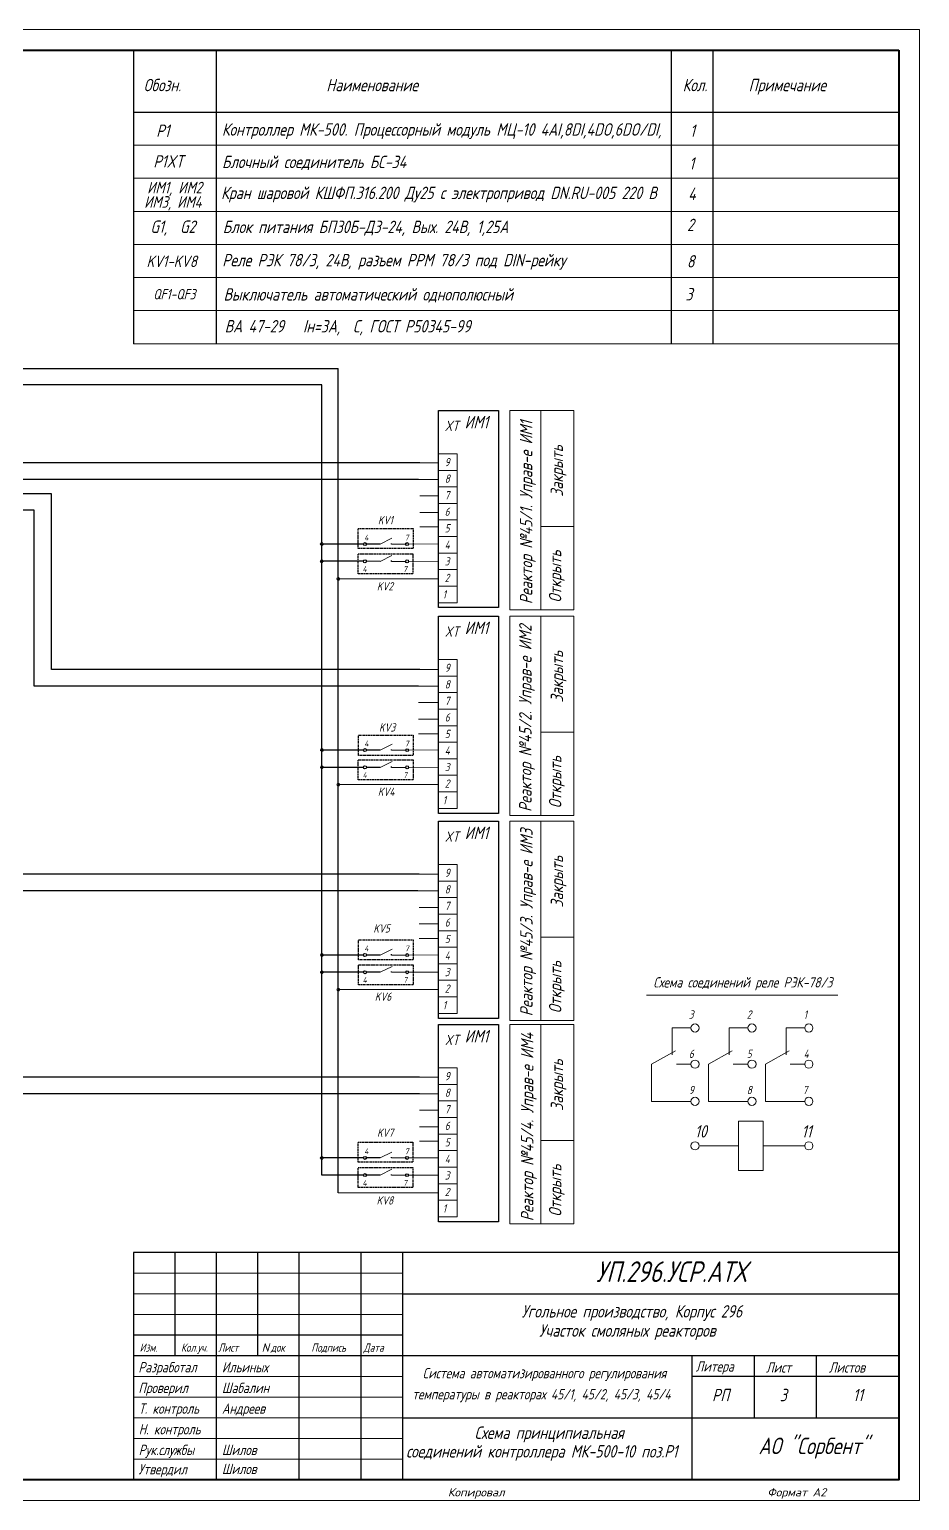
# Model space of a CAD drawing. Header units: millimetres. Extents: x -14 to 2659, y -2986 to -401.
# Drawn here: x 839.2 to 1054.3, y -1514.5 to -1158.8 of the extents above; entities that cross this region are included whole.
import ezdxf

# ---------------------------------------------------------------- set-up
doc = ezdxf.new("R2010")
doc.units = ezdxf.units.MM
doc.linetypes.add('HIDDEN', pattern=[0.375, 0.25, -0.125])
doc.layers.get('0').update_dxf_attribs({"lineweight": 20})
doc.layers.add('MAIN', color=7, linetype='Continuous', lineweight=50)
doc.layers.add('АСУТП', color=7, linetype='Continuous')
doc.styles.add('GOST тип А', font='GOST_A.TTF', dxfattribs={"oblique": 15})
doc.styles.get("Standard").update_dxf_attribs({"font": 'simplex.shx', "width": 0.75, "oblique": 15})

msp = doc.modelspace()

# ---------------------------------------------------------------- linework, layer by layer
at = {"linetype": 'Continuous'}
for p, q in [((543.0779, -1158.76745), (1054.32817, -1158.76745)), ((1054.32817, -1158.76745), (1054.32817, -1514.52414)), ((864.32817, -1163.76745), (1049.32817, -1163.76745)), ((1049.32817, -1178.76745), (864.32817, -1178.76745)), ((864.32817, -1186.76745), (1049.32817, -1186.76745)), ((864.32817, -1194.76745), (1049.32817, -1194.76745)), ((864.32817, -1202.76745), (1049.32817, -1202.76745)), ((864.32817, -1210.76745), (1049.32817, -1210.76745)), ((864.32817, -1218.76745), (1049.32817, -1218.76745)), ((864.32817, -1226.76745), (1049.32817, -1226.76745)), ((864.32817, -1234.76745), (1049.32817, -1234.76745)), ((955.26734, -1250.89667), (955.26734, -1299.11162)), ((955.26734, -1250.89667), (970.76734, -1250.89667)), ((962.76734, -1250.89667), (962.76734, -1299.11162)), ((970.76734, -1250.89667), (970.76734, -1299.11162)), ((938.07872, -1263.56873), (933.51617, -1263.56873)), ((938.07872, -1267.56873), (933.20361, -1267.56873)), ((933.51617, -1271.56873), (938.07872, -1271.56873)), ((933.51617, -1275.56873), (938.07872, -1275.56873)), ((933.51617, -1279.06873), (938.07872, -1279.06873)), ((962.76734, -1278.98632), (970.76734, -1278.98632)), ((930.8191, -1283.23454), (938.05297, -1283.19527)), ((913.84943, -1291.64667), (938.05297, -1291.64667)), ((955.26734, -1299.11162), (970.76734, -1299.11162)), ((955.28917, -1300.64098), (955.28917, -1348.85593)), ((955.28917, -1300.64098), (970.78917, -1300.64098)), ((962.78917, -1300.64098), (962.78917, -1348.85593)), ((970.78917, -1300.64098), (970.78917, -1348.85593)), ((937.82872, -1313.56873), (933.26617, -1313.56873)), ((937.82872, -1317.56873), (933.26617, -1317.56873)), ((933.26617, -1321.56873), (937.82872, -1321.56873)), ((933.26617, -1325.56873), (937.82872, -1325.56873)), ((933.26617, -1329.06873), (937.82872, -1329.06873)), ((962.78917, -1328.73063), (970.78917, -1328.73063)), ((930.84092, -1333.05669), (938.07479, -1333.01742)), ((913.84943, -1341.39098), (938.07479, -1341.39098)), ((955.28917, -1348.85593), (970.78917, -1348.85593)), ((955.2931, -1350.21759), (955.2931, -1398.43254)), ((955.2931, -1350.21759), (970.7931, -1350.21759)), ((962.7931, -1350.21759), (962.7931, -1398.43254)), ((970.7931, -1350.21759), (970.7931, -1398.43254)), ((937.95372, -1363.06873), (933.39117, -1363.06873)), ((937.95372, -1367.06873), (933.07861, -1367.06873)), ((933.39117, -1371.06873), (937.95372, -1371.06873)), ((933.39117, -1375.06873), (937.95372, -1375.06873)), ((933.39117, -1378.56873), (937.95372, -1378.56873)), ((962.7931, -1378.30724), (970.7931, -1378.30724)), ((930.84486, -1382.60494), (938.07873, -1382.56567)), ((913.84943, -1390.96759), (938.07873, -1390.96759)), ((955.2931, -1398.43254), (970.7931, -1398.43254)), ((955.2931, -1399.39421), (955.2931, -1447.60916)), ((955.2931, -1399.39421), (970.7931, -1399.39421)), ((962.7931, -1399.39421), (962.7931, -1447.60916)), ((970.7931, -1399.39421), (970.7931, -1447.60916)), ((994.56581, -1406.73625), (994.56581, -1400.23232)), ((999.06581, -1400.23625), (994.56581, -1400.23232)), ((1012.81581, -1400.23625), (1008.31581, -1400.23625)), ((1008.31581, -1406.73625), (1008.31581, -1400.23625)), ((1022.06581, -1406.73625), (1022.06581, -1400.23625)), ((1026.56581, -1400.23625), (1022.06581, -1400.23625)), ((938.00965, -1412.14482), (933.44709, -1412.14482)), ((989.56581, -1417.98625), (989.56581, -1408.98625)), ((995.56581, -1408.98625), (999.06581, -1408.98625)), ((1003.31581, -1417.98625), (1003.31581, -1408.98625)), ((1009.31581, -1408.98625), (1012.81581, -1408.98625)), ((1017.06581, -1417.98625), (1017.06581, -1408.98625)), ((1023.06581, -1408.98625), (1026.56581, -1408.98625)), ((938.00965, -1416.14482), (933.44709, -1416.14482)), ((999.06581, -1417.98625), (989.56581, -1417.98625)), ((1012.81581, -1417.98625), (1003.31581, -1417.98625)), ((1026.56581, -1417.98625), (1017.06581, -1417.98625)), ((933.44709, -1420.14482), (938.00965, -1420.14482)), ((1016.56581, -1422.73625), (1010.56581, -1422.73625)), ((933.44709, -1424.14482), (938.00965, -1424.14482)), ((933.44709, -1427.64482), (938.00965, -1427.64482)), ((962.7931, -1427.48386), (970.7931, -1427.48386)), ((1010.56581, -1428.73625), (1001.31581, -1428.73625)), ((1016.56581, -1428.73625), (1026.56581, -1428.73625)), ((930.82086, -1431.66867), (938.05473, -1431.6294)), ((913.84943, -1440.14421), (938.07873, -1440.14421)), ((955.2931, -1447.60916), (970.7931, -1447.60916)), ((1054.32817, -1514.52414), (543.0779, -1514.52414))]:
    msp.add_line(p, q, dxfattribs=at)
at = {"linetype": 'Continuous', "lineweight": 40}
for p, q in [((563.0779, -1163.76745), (1049.32817, -1163.76745)), ((1049.32817, -1163.76745), (1049.32817, -1509.60323)), ((1049.32817, -1509.52414), (563.0779, -1509.52414))]:
    msp.add_line(p, q, dxfattribs=at)
at = {"linetype": 'Continuous', "lineweight": 30}
for p, q in [((864.32817, -1163.76745), (864.32817, -1234.76745)), ((884.32817, -1163.76745), (884.32817, -1234.76745)), ((994.32817, -1163.76745), (994.32817, -1234.76745)), ((1004.32817, -1163.76745), (1004.32817, -1234.76745)), ((864.32817, -1178.76745), (1049.32817, -1178.76745))]:
    msp.add_line(p, q, dxfattribs=at)
at = {"color": 7, "lineweight": -3}
for p, q in [((801.08325, -1240.73758), (913.84943, -1240.73758)), ((913.84943, -1440.14421), (913.84943, -1240.73758)), ((909.86063, -1244.67664), (797.08366, -1244.67664)), ((909.85119, -1435.82416), (909.86134, -1244.67664)), ((933.51617, -1263.56873), (676.10964, -1263.56873)), ((933.20361, -1267.56873), (680.23966, -1267.56873)), ((844.51389, -1271.05696), (684.62245, -1271.05696)), ((844.51389, -1313.56873), (844.51389, -1271.05696)), ((840.3033, -1275.04645), (688.61509, -1275.04866)), ((840.3033, -1317.56873), (840.3033, -1275.04645)), ((919.90767, -1283.22725), (909.84943, -1283.22725)), ((926.70852, -1283.23985), (926.70852, -1283.04812)), ((919.90767, -1287.39003), (909.84943, -1287.39003)), ((926.70852, -1287.40263), (926.70852, -1287.2109)), ((933.57872, -1313.56873), (844.51389, -1313.56873)), ((933.26617, -1317.56873), (840.3033, -1317.56873)), ((919.92949, -1333.04941), (909.87125, -1333.04941)), ((926.73034, -1333.06201), (926.73034, -1332.87027)), ((919.92949, -1337.21218), (909.87125, -1337.21218)), ((926.73034, -1337.22478), (926.73034, -1337.03305)), ((933.39117, -1363.06873), (830.60233, -1363.06873)), ((933.07861, -1367.06873), (826.57516, -1367.06873)), ((919.93343, -1382.59766), (909.87519, -1382.59766)), ((926.73428, -1382.61026), (926.73428, -1382.41852)), ((919.93343, -1386.76043), (909.87519, -1386.76043)), ((926.73428, -1386.77303), (926.73428, -1386.5813)), ((933.44709, -1412.14482), (816.74208, -1412.14482)), ((933.44709, -1416.14482), (811.94375, -1416.14482)), ((919.90943, -1431.66139), (909.85119, -1431.66139)), ((926.71028, -1431.67399), (926.71028, -1431.48226)), ((919.90943, -1435.82416), (909.85119, -1435.82416)), ((926.71028, -1435.83677), (926.71028, -1435.64503))]:
    msp.add_line(p, q, dxfattribs=at)
at = {"color": 7, "linetype": 'Continuous'}
for p, q in [((952.53404, -1250.89667), (938.05297, -1250.89667)), ((952.53404, -1250.89667), (938.05297, -1250.89667)), ((952.53404, -1250.89667), (938.05297, -1250.89667)), ((952.53404, -1250.89667), (938.05297, -1250.89667)), ((952.53404, -1250.89667), (938.05297, -1250.89667)), ((938.05297, -1250.89667), (938.05297, -1258.89667)), ((938.05297, -1261.39667), (942.55297, -1261.39667)), ((942.55297, -1261.39667), (942.55297, -1297.39667)), ((938.05297, -1265.39667), (942.55297, -1265.39667)), ((938.05297, -1269.39667), (942.55297, -1269.39667)), ((938.05297, -1273.39667), (942.55297, -1273.39667)), ((938.05297, -1277.39667), (942.55297, -1277.39667)), ((923.9429, -1283.24214), (926.81091, -1281.80814)), ((926.70852, -1283.23985), (930.1051, -1283.23985)), ((927.63206, -1283.23985), (929.03206, -1283.23985)), ((938.05297, -1281.39667), (942.55297, -1281.39667)), ((938.05297, -1291.89667), (938.05297, -1283.89667)), ((923.9429, -1287.40492), (926.81091, -1285.97092)), ((926.70852, -1287.40263), (930.1051, -1287.40263)), ((927.63206, -1287.40263), (929.03206, -1287.40263)), ((938.05297, -1285.39667), (942.55297, -1285.39667)), ((938.05297, -1289.39667), (942.55297, -1289.39667)), ((938.05297, -1293.39667), (942.55297, -1293.39667)), ((942.55297, -1297.39667), (938.05297, -1297.39667)), ((952.55586, -1300.64098), (938.07479, -1300.64098)), ((952.55586, -1300.64098), (938.07479, -1300.64098)), ((952.55586, -1300.64098), (938.07479, -1300.64098)), ((952.55586, -1300.64098), (938.07479, -1300.64098)), ((952.55586, -1300.64098), (938.07479, -1300.64098)), ((938.07479, -1300.64098), (938.07479, -1308.64098)), ((938.07479, -1307.14098), (938.07479, -1311.14098)), ((938.07479, -1311.14098), (942.57479, -1311.14098)), ((942.57479, -1311.14098), (942.57479, -1347.14098)), ((938.07479, -1315.14098), (942.57479, -1315.14098)), ((938.07479, -1319.14098), (942.57479, -1319.14098)), ((938.07479, -1323.14098), (942.57479, -1323.14098)), ((938.07479, -1327.14098), (942.57479, -1327.14098)), ((923.96472, -1333.0643), (926.83273, -1331.63029)), ((926.73034, -1333.06201), (930.12693, -1333.06201)), ((927.65388, -1333.06201), (929.05388, -1333.06201)), ((938.07479, -1331.14098), (942.57479, -1331.14098)), ((938.07479, -1341.64098), (938.07479, -1333.64098)), ((923.96472, -1337.22707), (926.83273, -1335.79307)), ((926.73034, -1337.22478), (930.12693, -1337.22478)), ((927.65388, -1337.22478), (929.05388, -1337.22478)), ((938.07479, -1335.14098), (942.57479, -1335.14098)), ((938.07479, -1339.14098), (942.57479, -1339.14098)), ((938.07479, -1343.14098), (942.57479, -1343.14098)), ((942.57479, -1347.14098), (938.07479, -1347.14098)), ((952.5598, -1350.21759), (938.07873, -1350.21759)), ((952.5598, -1350.21759), (938.07873, -1350.21759)), ((952.5598, -1350.21759), (938.07873, -1350.21759)), ((952.5598, -1350.21759), (938.07873, -1350.21759)), ((952.5598, -1350.21759), (938.07873, -1350.21759)), ((938.07873, -1350.21759), (938.07873, -1358.21759)), ((938.07873, -1356.71759), (938.07873, -1360.71759)), ((938.07873, -1360.71759), (942.57873, -1360.71759)), ((942.57873, -1360.71759), (942.57873, -1396.71759)), ((938.07873, -1364.71759), (942.57873, -1364.71759)), ((938.07873, -1368.71759), (942.57873, -1368.71759)), ((938.07873, -1372.71759), (942.57873, -1372.71759)), ((938.07873, -1376.71759), (942.57873, -1376.71759)), ((923.96866, -1382.61255), (926.83667, -1381.17854)), ((926.73428, -1382.61026), (930.13086, -1382.61026)), ((927.65782, -1382.61026), (929.05782, -1382.61026)), ((938.07873, -1380.71759), (942.57873, -1380.71759)), ((938.07873, -1391.21759), (938.07873, -1383.21759)), ((923.96866, -1386.77532), (926.83667, -1385.34132)), ((926.73428, -1386.77303), (930.13086, -1386.77303)), ((927.65782, -1386.77303), (929.05782, -1386.77303)), ((938.07873, -1384.71759), (942.57873, -1384.71759)), ((938.07873, -1388.71759), (942.57873, -1388.71759)), ((938.07873, -1392.71759), (942.57873, -1392.71759)), ((942.57873, -1396.71759), (938.07873, -1396.71759)), ((952.5598, -1399.39421), (938.07873, -1399.39421)), ((952.5598, -1399.39421), (938.07873, -1399.39421)), ((952.5598, -1399.39421), (938.07873, -1399.39421)), ((952.5598, -1399.39421), (938.07873, -1399.39421)), ((952.5598, -1399.39421), (938.07873, -1399.39421)), ((938.07873, -1399.39421), (938.07873, -1407.39421)), ((938.07873, -1405.89421), (938.07873, -1409.89421)), ((989.56581, -1408.98625), (995.31581, -1405.73625)), ((1003.31581, -1408.98625), (1009.06581, -1405.73625)), ((1017.06581, -1408.98625), (1022.81581, -1405.73625)), ((938.07873, -1409.89421), (942.57873, -1409.89421)), ((942.57873, -1409.89421), (942.57873, -1445.89421)), ((938.07873, -1413.89421), (942.57873, -1413.89421)), ((938.07873, -1417.89421), (942.57873, -1417.89421)), ((938.07873, -1421.89421), (942.57873, -1421.89421)), ((1010.56581, -1422.73625), (1016.56581, -1422.73625)), ((1010.56581, -1428.73625), (1010.56581, -1422.73625)), ((1016.56581, -1434.73625), (1016.56581, -1422.73625)), ((938.07873, -1425.89421), (942.57873, -1425.89421)), ((938.07873, -1429.89421), (942.57873, -1429.89421)), ((1010.56581, -1434.73625), (1010.56581, -1428.73625)), ((923.94466, -1431.67628), (926.81267, -1430.24228)), ((926.71028, -1431.67399), (930.10686, -1431.67399)), ((927.63382, -1431.67399), (929.03382, -1431.67399)), ((938.07873, -1440.39421), (938.07873, -1432.39421)), ((923.94466, -1435.83906), (926.81267, -1434.40505)), ((926.71028, -1435.83677), (930.10686, -1435.83677)), ((927.63382, -1435.83677), (929.03382, -1435.83677)), ((938.07873, -1433.89421), (942.57873, -1433.89421)), ((1010.56581, -1434.73625), (1016.56581, -1434.73625)), ((1016.56581, -1434.73625), (1010.56581, -1434.73625)), ((938.07873, -1437.89421), (942.57873, -1437.89421)), ((938.07873, -1441.89421), (942.57873, -1441.89421)), ((942.57873, -1445.89421), (938.07873, -1445.89421))]:
    msp.add_line(p, q, dxfattribs=at)
at = {"color": 7, "linetype": 'Continuous', "lineweight": 30}
for p, q in [((938.05297, -1298.59628), (938.05297, -1250.89667)), ((938.05297, -1250.89667), (952.53404, -1250.89667)), ((952.53404, -1250.89667), (952.53404, -1298.59628)), ((952.53404, -1298.59628), (938.05297, -1298.59628)), ((938.07479, -1348.34058), (938.07479, -1300.64098)), ((938.07479, -1300.64098), (952.55586, -1300.64098)), ((952.55586, -1300.64098), (952.55586, -1348.34058)), ((952.55586, -1348.34058), (938.07479, -1348.34058)), ((938.07873, -1397.91719), (938.07873, -1350.21759)), ((938.07873, -1350.21759), (952.5598, -1350.21759)), ((952.5598, -1350.21759), (952.5598, -1397.91719)), ((952.5598, -1397.91719), (938.07873, -1397.91719)), ((938.07873, -1447.09382), (938.07873, -1399.39421)), ((938.07873, -1399.39421), (952.5598, -1399.39421)), ((952.5598, -1399.39421), (952.5598, -1447.09382)), ((952.5598, -1447.09382), (938.07873, -1447.09382))]:
    msp.add_line(p, q, dxfattribs=at)
for p, q in [((930.81906, -1287.40263), (938.05297, -1287.38241)), ((930.84088, -1337.22478), (938.07479, -1337.20456)), ((930.84482, -1386.77303), (938.07873, -1386.75281)), ((988.31269, -1392.28467), (1034.55936, -1392.28467)), ((930.82082, -1435.83677), (938.05473, -1435.81654)), ((929.32817, -1459.52414), (864.32817, -1459.52414)), ((929.32817, -1464.52414), (864.32817, -1464.52414)), ((929.32817, -1469.52414), (864.32817, -1469.52414)), ((929.32817, -1484.52414), (864.32817, -1484.52414)), ((929.32817, -1489.52414), (864.32817, -1489.52414)), ((929.32817, -1494.52414), (864.32817, -1494.52414)), ((929.32817, -1499.52414), (864.32817, -1499.52414)), ((929.32817, -1504.52414), (864.32817, -1504.52414))]:
    msp.add_line(p, q)
at = {"lineweight": 30}
for p, q in [((864.32817, -1454.52414), (864.32817, -1509.52414)), ((1049.32817, -1454.52414), (864.32817, -1454.52414)), ((874.32817, -1454.52414), (874.32817, -1479.52414)), ((884.32817, -1454.52414), (884.32817, -1509.52414)), ((894.32817, -1454.52414), (894.32817, -1479.52414)), ((904.32817, -1454.52414), (904.32817, -1509.52414)), ((919.32817, -1454.52414), (919.32817, -1509.52414)), ((929.32817, -1454.52414), (929.32817, -1509.52414)), ((929.32817, -1464.52414), (1049.32817, -1464.52414)), ((929.32817, -1474.52414), (864.32817, -1474.52414)), ((1049.32817, -1479.52414), (864.32817, -1479.52414)), ((999.32817, -1479.52414), (999.32817, -1509.52414)), ((1014.32817, -1479.52414), (1014.32817, -1494.52414)), ((1029.32817, -1479.52414), (1029.32817, -1494.52414)), ((1049.32817, -1484.52414), (999.32817, -1484.52414)), ((929.32817, -1494.52414), (1049.32817, -1494.52414))]:
    msp.add_line(p, q, dxfattribs=at)
at = {"color": 7, "linetype": 'HIDDEN', "lineweight": -3}
for points in [[(918.67504, -1279.45392), (931.90577, -1279.45392), (931.90577, -1284.30244), (918.67504, -1284.30244)], [(918.66063, -1285.56879), (931.89136, -1285.56879), (931.89136, -1290.41731), (918.66063, -1290.41731)], [(918.69686, -1329.46432), (931.92759, -1329.46432), (931.92759, -1334.31284), (918.69686, -1334.31284)], [(918.68245, -1335.39094), (931.91318, -1335.39094), (931.91318, -1340.23947), (918.68245, -1340.23947)], [(918.7008, -1378.95188), (931.93153, -1378.95188), (931.93153, -1383.80041), (918.7008, -1383.80041)], [(918.68639, -1384.93919), (931.91712, -1384.93919), (931.91712, -1389.78772), (918.68639, -1389.78772)], [(918.66239, -1427.84026), (931.89312, -1427.84026), (931.89312, -1432.68879), (918.66239, -1432.68879)], [(918.66239, -1434.00293), (931.89312, -1434.00293), (931.89312, -1438.85145), (918.66239, -1438.85145)]]:
    msp.add_lwpolyline(points, close=True, dxfattribs=at)
at = {"lineweight": 50, "ltscale": 0.5}
for centre in [(909.86063, -1283.22171), (909.84987, -1287.3876), (913.84688, -1291.64516), (909.88245, -1333.04386), (909.87169, -1337.20976), (913.8494, -1341.38803), (909.88639, -1382.59211), (909.87563, -1386.75801), (913.84943, -1390.96759), (909.86239, -1431.65584)]:
    msp.add_circle(centre, 0.20826, dxfattribs=at)
at = {"linetype": 'Continuous'}
for centre in [(1000.06581, -1400.23625), (1013.81581, -1400.23625), (1027.56581, -1400.23625), (1000.06581, -1408.98625), (1013.81581, -1408.98625), (1027.56581, -1408.98625), (1000.06581, -1417.98625), (1013.81581, -1417.98625), (1027.56581, -1417.98625), (1000.06581, -1428.73625), (1027.56581, -1428.73625)]:
    msp.add_circle(centre, 1, dxfattribs=at)
at = {"layer": 'MAIN', "color": 7, "linetype": 'Continuous', "lineweight": -3}
for p, q in [((909.86063, -1282.81437), (909.86063, -1282.81437)), ((913.84688, -1291.23782), (913.84688, -1291.23782)), ((909.88245, -1332.63653), (909.88245, -1332.63653)), ((913.8494, -1340.98069), (913.8494, -1340.98069)), ((909.88639, -1382.18478), (909.88639, -1382.18478)), ((913.84943, -1390.56025), (913.84943, -1390.56025)), ((909.86239, -1431.24851), (909.86239, -1431.24851))]:
    msp.add_line(p, q, dxfattribs=at)
at = {"layer": 'MAIN', "color": 7, "linetype": 'Continuous', "lineweight": -2}
for p, q in [((923.9429, -1283.24214), (920.6217, -1283.22725)), ((923.9429, -1287.40492), (920.6217, -1287.39003)), ((923.96472, -1333.0643), (920.64353, -1333.04941)), ((923.96472, -1337.22707), (920.64353, -1337.21218)), ((923.96866, -1382.61255), (920.64747, -1382.59766)), ((923.96866, -1386.77532), (920.64747, -1386.76043)), ((923.94466, -1431.67628), (920.62347, -1431.66139)), ((923.94466, -1435.83906), (920.62347, -1435.82416))]:
    msp.add_line(p, q, dxfattribs=at)
at = {"layer": 'MAIN', "color": 7, "linetype": 'Continuous', "lineweight": -3}
for centre in [(920.26469, -1283.22725), (930.46208, -1283.23454), (920.26469, -1287.39003), (930.46208, -1287.39731), (920.28651, -1333.04941), (930.4839, -1333.05669), (920.28651, -1337.21218), (930.4839, -1337.21947), (920.29045, -1382.59766), (930.48784, -1382.60494), (920.29045, -1386.76043), (930.48784, -1386.76772), (920.26645, -1431.66139), (930.46384, -1431.66867), (920.26645, -1435.82416), (930.46384, -1435.83145)]:
    msp.add_circle(centre, 0.35702, dxfattribs=at)

# ---------------------------------------------------------------- texts
at = {"linetype": 'Continuous', "style": 'GOST тип А', "oblique": 15}
for s, height, p in [('Обозн.', 3, (866.8002, -1173.72622)), ('Наименование', 3, (910.94834, -1173.72622)), ('Кол.', 3, (997.07724, -1173.72622)), ('Примечание', 3, (1013.01041, -1173.72622)), ('Р1', 3, (869.82817, -1184.76745)), ('Контроллер МК-500. Процессорный модуль МЦ-10 4AI,8DI,4DO,6DO/DI,', 3, (885.71616, -1184.46597)), ('1', 3, (998.82817, -1184.76745)), ('Р1XT', 3, (869.13637, -1192.17802)), ('Блочный соединитель БС-34', 3, (885.75193, -1192.30319)), ('1', 3, (998.62989, -1192.67904)), ('ИМ1, ИМ2', 2.8, (867.65527, -1198.40828)), ('ИМ3, ИМ4', 2.8, (866.92812, -1201.89007)), ('G1,  G2', 3, (868.42364, -1207.97813)), ('2', 3, (998.1256, -1207.53915)), ('KV1-KV8', 2.8, (867.49567, -1216.24922)), ('ИМ1', 3, (944.38764, -1255.22891)), ('4', 1.4, (920.08995, -1282.33639)), ('7', 1.4, (929.88995, -1282.33639)), ('4', 1.4, (919.68356, -1289.95397)), ('7', 1.4, (929.48356, -1289.95397)), ('ИМ1', 3, (944.40947, -1304.97322)), ('4', 1.4, (920.11178, -1332.15855)), ('7', 1.4, (929.91178, -1332.15855)), ('4', 1.4, (919.70539, -1339.77613)), ('7', 1.4, (929.50539, -1339.77613)), ('ИМ1', 3, (944.4134, -1354.54983)), ('4', 1.4, (920.11572, -1381.7068)), ('7', 1.4, (929.91572, -1381.7068)), ('4', 1.4, (919.70933, -1389.32438)), ('7', 1.4, (929.50933, -1389.32438)), ('Схема соединений реле РЭК-78/3', 2.5, (989.97455, -1390.4553)), ('3', 2, (998.56581, -1397.98625)), ('2', 2, (1012.56581, -1397.98625)), ('1', 2, (1026.31581, -1397.98625)), ('ИМ1', 3, (944.4134, -1403.72645)), ('6', 2, (998.56581, -1407.48625)), ('5', 2, (1012.56581, -1407.48625)), ('4', 2, (1026.31581, -1407.48625)), ('9', 2, (998.56581, -1416.23625)), ('8', 2, (1012.56581, -1416.23625)), ('7', 2, (1026.06581, -1416.23625)), ('10', 3, (1000.02061, -1426.73625)), ('11', 3, (1025.81581, -1426.73625)), ('4', 1.4, (920.09172, -1430.77053)), ('7', 1.4, (929.89172, -1430.77053)), ('4', 1.4, (919.68533, -1438.38811)), ('7', 1.4, (929.48533, -1438.38811))]:
    msp.add_text(s, height=height, dxfattribs=at).set_placement(p)
at = {"color": 7, "linetype": 'Continuous', "style": 'GOST тип А', "oblique": 15}
for s, height, p in [('XT', 2.5, (939.55297, -1255.89667)), ('9', 2, (939.55297, -1264.39667)), ('8', 2, (939.55297, -1268.39667)), ('7', 2, (939.55297, -1272.39667)), ('KV1', 2, (923.43254, -1278.43794)), ('6', 2, (939.55297, -1276.39667)), ('5', 2, (939.55297, -1280.39667)), ('4', 2, (939.55297, -1284.39667)), ('3', 2, (939.55297, -1288.39667)), ('2', 2, (939.55297, -1292.39667)), ('KV2', 2, (923.17299, -1294.42902)), ('1', 2, (939.05297, -1296.39667)), ('XT', 2.5, (939.57479, -1305.64098)), ('9', 2, (939.57479, -1314.14098)), ('8', 2, (939.57479, -1318.14098)), ('7', 2, (939.57479, -1322.14098)), ('KV3', 2, (923.68902, -1328.561)), ('6', 2, (939.57479, -1326.14098)), ('5', 2, (939.57479, -1330.14098)), ('4', 2, (939.57479, -1334.14098)), ('3', 2, (939.57479, -1338.14098)), ('2', 2, (939.57479, -1342.14098)), ('KV4', 2, (923.41291, -1344.11512)), ('1', 2, (939.07479, -1346.14098)), ('XT', 2.5, (939.57873, -1355.21759)), ('9', 2, (939.57873, -1363.71759)), ('8', 2, (939.57873, -1367.71759)), ('7', 2, (939.57873, -1371.71759)), ('KV5', 2, (922.32558, -1377.16762)), ('6', 2, (939.57873, -1375.71759)), ('5', 2, (939.57873, -1379.71759)), ('4', 2, (939.57873, -1383.71759)), ('3', 2, (939.57873, -1387.71759)), ('2', 2, (939.57873, -1391.71759)), ('KV6', 2, (922.68089, -1393.65814)), ('1', 2, (939.07873, -1395.71759)), ('XT', 2.5, (939.57873, -1404.39421)), ('9', 2, (939.57873, -1412.89421)), ('8', 2, (939.57873, -1416.89421)), ('7', 2, (939.57873, -1420.89421)), ('6', 2, (939.57873, -1424.89421)), ('KV7', 2, (923.21747, -1426.55473)), ('5', 2, (939.57873, -1428.89421)), ('4', 2, (939.57873, -1432.89421)), ('3', 2, (939.57873, -1436.89421)), ('2', 2, (939.57873, -1440.89421)), ('KV8', 2, (923.11061, -1442.94228)), ('1', 2, (939.07873, -1444.89421))]:
    msp.add_text(s, height=height, dxfattribs=at).set_placement(p)
at = {"linetype": 'Continuous', "style": 'GOST тип А', "oblique": 15}
for s, p in [('Реактор №45/1. Управ-е ИМ1', (960.74122, -1297.74476)), ('Закрыть', (968.15279, -1271.77489)), ('Открыть', (967.74027, -1297.37429)), ('Реактор №45/2. Управ-е ИМ2', (960.54288, -1347.98367)), ('Закрыть', (968.17461, -1321.5192)), ('Открыть', (967.7621, -1347.11859)), ('Реактор №45/3. Управ-е ИМ3', (960.80615, -1397.4092)), ('Закрыть', (968.17855, -1371.09581)), ('Открыть', (967.76603, -1396.6952)), ('Реактор №45/4. Управ-е ИМ4', (960.99619, -1446.96143)), ('Закрыть', (968.17855, -1420.27244)), ('Открыть', (967.76603, -1445.87183))]:
    msp.add_text(s, height=3, rotation=90, dxfattribs=at).set_placement(p)
at = {"color": 7, "style": 'GOST тип А', "oblique": 15}
for s, height, p in [('Изм.', 2, (865.82817, -1478.52414)), ('Кол.уч.', 2, (875.82817, -1478.52414)), ('Лист', 2, (884.82817, -1478.52414)), ('док', 2, (897.53202, -1478.52414)), ('Подпись', 2, (907.32817, -1478.52414)), ('Дата', 2, (919.96214, -1478.52414)), ('Разработал', 2.5, (865.5275, -1483.52414)), ('Ильиных', 2.5, (885.71618, -1483.52414)), ('Литера', 2.5, (1000.22582, -1483.32414)), ('Лист', 2.5, (1017.21781, -1483.57414)), ('Листов', 2.5, (1032.41147, -1483.57414)), ('Проверил', 2.5, (865.5275, -1488.52414)), ('Шабалин', 2.5, (885.71618, -1488.52414)), ('РП', 3, (1004.18469, -1490.50495)), ('3', 3, (1020.55125, -1490.50495)), ('Т. контроль', 2.5, (865.6092, -1493.52414)), ('Андреев', 2.5, (885.71618, -1493.52414)), ('Н. контроль', 2.5, (865.6092, -1498.52414)), ('Рук.службы', 2.5, (865.6092, -1503.52414)), ('Шилов', 2.5, (885.71618, -1503.52414)), ('АО "Сорбент"', 4, (1015.40295, -1503.2985)), ('Утвердил', 2.5, (865.52749, -1508.19978)), ('Шилов', 2.5, (885.71618, -1508.13112))]:
    msp.add_text(s, height=height, dxfattribs=at).set_placement(p)
at = {"color": 7, "oblique": 15}
msp.add_text('N', height=2, dxfattribs=at).set_placement((895.32817, -1478.52414))
at = {"style": 'GOST тип А', "oblique": 15}
msp.add_text('11', height=3, dxfattribs=at).set_placement((1038.22625, -1490.50495))
at = {"linetype": 'Continuous', "oblique": 15}
for s, p in [('Копировал', (940.32817, -1513.52413)), ('Формат A2', (1017.5306, -1513.52413))]:
    msp.add_text(s, height=2, dxfattribs=at).set_placement(p)
at = {"layer": 'MAIN', "color": 7, "linetype": 'Continuous', "lineweight": -3, "style": 'GOST тип А', "oblique": 15}
for s, height, p in [('4', 3, (998.40321, -1200.04385)), ('Блок питания БП30Б-Д3-24, Вых. 24В, 1,25А', 3, (885.92945, -1208.01416)), ('Реле РЭК 78/3, 24В, разъем РРМ 78/3 под DIN-рейку', 3, (885.79992, -1216.05358)), ('8', 3, (998.0928, -1216.3478)), ('QF1-QF3', 2.5, (869.10912, -1224.04507)), ('3', 3, (997.75907, -1224.2976)), ('Схема принципиальная ', 3, (946.78392, -1499.6176)), ('соединений контроллера МК-500-10 поз.Р1', 3, (930.24694, -1504.1176))]:
    msp.add_text(s, height=height, dxfattribs=at).set_placement(p)
at = {"layer": 'MAIN', "color": 0, "linetype": 'Continuous', "lineweight": -3, "style": 'GOST тип А', "oblique": 15}
for s, p in [('Выключатель автоматический однополюсный ', (886.11555, -1224.33925)), ('ВА 47-29   Iн=3А,  С, ГОСТ Р50345-99', (886.39065, -1232.03982))]:
    msp.add_text(s, height=3, dxfattribs=at).set_placement(p)
at = {"layer": 'MAIN', "style": 'GOST тип А', "oblique": 15}
msp.add_text('УП.296.УСР.АТХ', height=5, dxfattribs=at).set_placement((976.16396, -1461.67361))
at = {"layer": 'MAIN', "color": 7, "linetype": 'Continuous', "style": 'GOST тип А', "oblique": 15}
for s, p in [('Угольное производство, Корпус 296', (958.16252, -1470.26485)), ('Участок смоляных реакторов', (962.3999, -1474.89949))]:
    msp.add_text(s, height=3, dxfattribs=at).set_placement(p)
at = {"layer": 'MAIN', "lineweight": 15, "style": 'GOST тип А', "oblique": 15}
for s, p in [('Система автоматизированного регулирования', (934.2351, -1484.95958)), ('температуры в реакторах 45/1, 45/2, 45/3, 45/4', (931.71423, -1490.05746))]:
    msp.add_text(s, height=2.5, dxfattribs=at).set_placement(p)
at = {"layer": 'АСУТП', "color": 7, "linetype": 'Continuous', "lineweight": -3, "style": 'GOST тип А', "oblique": 15}
msp.add_text('Кран шаровой КШФП.316.200 Ду25 с электропривод DN.RU-005 220 В ', height=3, dxfattribs=at).set_placement((885.51632, -1199.79121))

doc.saveas('drawing.dxf')
